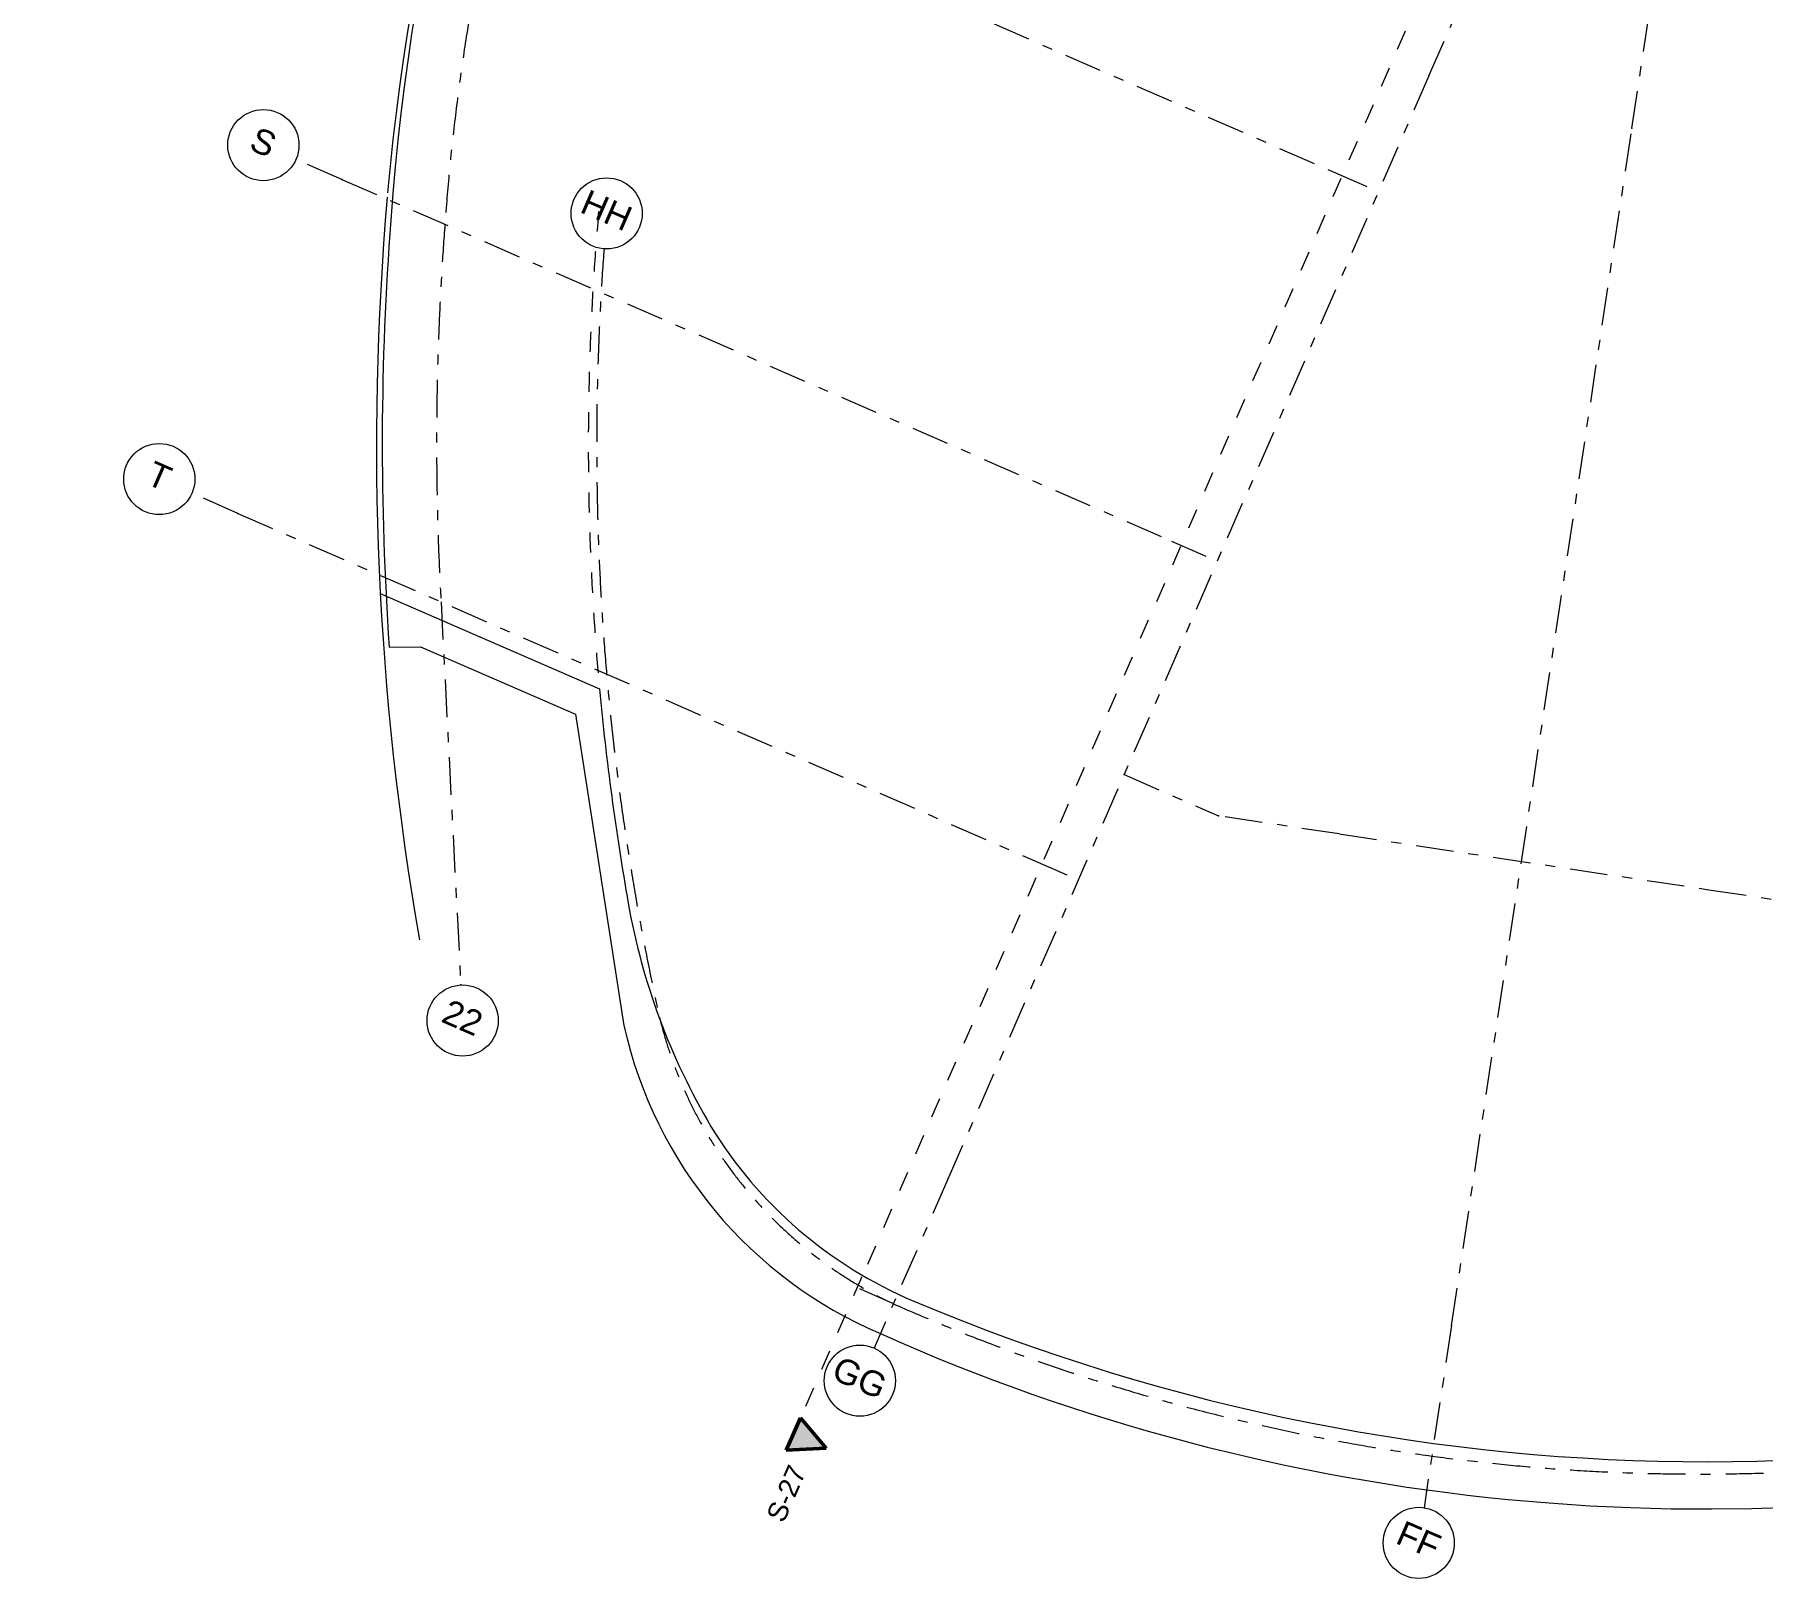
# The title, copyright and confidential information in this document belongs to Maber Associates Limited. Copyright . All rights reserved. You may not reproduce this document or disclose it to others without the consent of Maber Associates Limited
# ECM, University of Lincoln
# Model space of a CAD drawing. Header units: millimetres. Extents: x -50172 to 312111, y -142074 to 4572.
# Drawn here: x -50172 to -25892, y -73227 to -51529 of the extents above; entities that cross this region are included whole.
import ezdxf
from ezdxf.enums import TextEntityAlignment as Align

# ---------------------------------------------------------------- set-up
doc = ezdxf.new("R2010")
doc.units = ezdxf.units.MM
doc.header["$MEASUREMENT"] = 0
doc.linetypes.add('Dashed', pattern=[564.444447, 282.222223, -282.222223])
doc.linetypes.add('Double Dashed', pattern=[1093.611073, 529.166651, -211.666656, 141.111112, -211.666656])
for name, color, linetype, lineweight in [('A-20-M_Roof_Pen_No__1', 7, 'Continuous', 13), ('A-95-MC_Marker_Section_P2.Marker_Pen_No__1', 7, 'Continuous', 13), ('A-95-MC_Marker_Section_P2.Marker_Pen_No__6', 7, 'Continuous', 35)]:
    doc.layers.add(name, color=color, linetype=linetype, lineweight=lineweight)
doc.layers.add('A-95-MC_Marker_Section_P2.Marker', color=7, linetype='Continuous')
doc.layers.add('New_A-15-MG_Structural_Grid_Phase_2', color=7, linetype='Continuous')
for name, color, linetype, lineweight, true_color in [('A-95-MC_Marker_Section_P2.Marker_Pen_No__25', 7, 'Continuous', 50, 0x2a2a2a), ('New_A-15-MG_Structural_Grid_Phase_2_Pen_No__222', 7, 'Continuous', 13, 0x65af33), ('New_A-95-P_Drawing_Pen_No__62', 7, 'Continuous', 20, 0xaaaaaa)]:
    doc.layers.add(name, color=color, linetype=linetype, lineweight=lineweight, true_color=true_color)
doc.styles.add('GENERATED_STYLE_4', font='')
doc.styles.get('GENERATED_STYLE_4').set_extended_font_data('Swis721 BT')

# ---------------------------------------------------------------- blocks, each defined once
blk = doc.blocks.new('Standard grid marker_2')
at = {"layer": 'New_A-15-MG_Structural_Grid_Phase_2_Pen_No__222', "linetype": 'Double Dashed'}
for p, q in [((705, 0), (0, 0)), ((705, 0), (13419, 0)), ((13419, 0), (14124, 0))]:
    blk.add_line(p, q, dxfattribs=at)
at = {"layer": 'New_A-15-MG_Structural_Grid_Phase_2_Pen_No__222', "linetype": 'Continuous'}
blk.add_circle((-500, 0), 500, dxfattribs=at)
at = {"layer": 'New_A-15-MG_Structural_Grid_Phase_2_Pen_No__222', "linetype": 'Double Dashed'}
blk.add_point((705, 0), dxfattribs=at)
blk.add_point((705, 0), dxfattribs=at)
at = {"layer": 'New_A-15-MG_Structural_Grid_Phase_2_Pen_No__222', "style": 'GENERATED_STYLE_4'}
blk.add_attdef('AC_MarkerText_1', text='', height=350, rotation=359.9999, dxfattribs=at).set_placement((-500, 43), align=Align.MIDDLE_CENTER)
blk = doc.blocks.new('Standard grid marker_3')
at = {"layer": 'New_A-15-MG_Structural_Grid_Phase_2_Pen_No__222', "linetype": 'Double Dashed'}
for p, q in [((705, 0), (0, 0)), ((705, 0), (14640, 0)), ((14640, 0), (15346, 0))]:
    blk.add_line(p, q, dxfattribs=at)
at = {"layer": 'New_A-15-MG_Structural_Grid_Phase_2_Pen_No__222', "linetype": 'Continuous'}
blk.add_circle((-500, 0), 500, dxfattribs=at)
at = {"layer": 'New_A-15-MG_Structural_Grid_Phase_2_Pen_No__222', "linetype": 'Double Dashed'}
blk.add_point((705, 0), dxfattribs=at)
blk.add_point((705, 0), dxfattribs=at)
at = {"layer": 'New_A-15-MG_Structural_Grid_Phase_2_Pen_No__222', "style": 'GENERATED_STYLE_4'}
blk.add_attdef('AC_MarkerText_1', text='', height=350, rotation=360, dxfattribs=at).set_placement((-500, 43), align=Align.MIDDLE_CENTER)
blk = doc.blocks.new('Standard grid marker_6')
at = {"layer": 'New_A-15-MG_Structural_Grid_Phase_2_Pen_No__222', "linetype": 'Double Dashed'}
for p, q in [((705, 0), (0, 0)), ((705, 0), (12884, 0)), ((12884, 0), (13589, 0))]:
    blk.add_line(p, q, dxfattribs=at)
at = {"layer": 'New_A-15-MG_Structural_Grid_Phase_2_Pen_No__222', "linetype": 'Continuous'}
blk.add_circle((-500, 0), 500, dxfattribs=at)
at = {"layer": 'New_A-15-MG_Structural_Grid_Phase_2_Pen_No__222', "linetype": 'Double Dashed'}
blk.add_point((705, 0), dxfattribs=at)
blk.add_point((705, 0), dxfattribs=at)
at = {"layer": 'New_A-15-MG_Structural_Grid_Phase_2_Pen_No__222', "style": 'GENERATED_STYLE_4'}
blk.add_attdef('AC_MarkerText_1', text='', height=350, rotation=360, dxfattribs=at).set_placement((-500, 43), align=Align.MIDDLE_CENTER)
blk = doc.blocks.new('Standard grid marker_7')
at = {"layer": 'New_A-15-MG_Structural_Grid_Phase_2_Pen_No__222', "linetype": 'Double Dashed'}
for p, q in [((2591, 0), (19508, 0)), ((2591, 0), (0, 0)), ((19508, 0), (22099, 0))]:
    blk.add_line(p, q, dxfattribs=at)
at = {"layer": 'New_A-15-MG_Structural_Grid_Phase_2_Pen_No__222', "linetype": 'Continuous'}
blk.add_circle((22599, 0), 500, dxfattribs=at)
at = {"layer": 'New_A-15-MG_Structural_Grid_Phase_2_Pen_No__222', "linetype": 'Double Dashed'}
for p in [(2591, 0), (2591, 0), (19508, 0), (19508, 0)]:
    blk.add_point(p, dxfattribs=at)
at = {"layer": 'New_A-15-MG_Structural_Grid_Phase_2_Pen_No__222', "style": 'GENERATED_STYLE_4'}
for tag, p in [('AC_MarkerText_1_0', (-500, 43)), ('AC_MarkerText_1_1', (22599, 43))]:
    blk.add_attdef(tag, text='', height=350, rotation=90, dxfattribs=at).set_placement(p, align=Align.MIDDLE_CENTER)
blk = doc.blocks.new('Standard grid marker_8')
at = {"layer": 'New_A-15-MG_Structural_Grid_Phase_2_Pen_No__222', "linetype": 'Double Dashed'}
for p, q in [((2591, 0), (19605, 0)), ((2591, 0), (0, 0)), ((19605, 0), (22196, 0))]:
    blk.add_line(p, q, dxfattribs=at)
at = {"layer": 'New_A-15-MG_Structural_Grid_Phase_2_Pen_No__222', "linetype": 'Continuous'}
blk.add_circle((-500, 0), 500, dxfattribs=at)
at = {"layer": 'New_A-15-MG_Structural_Grid_Phase_2_Pen_No__222', "linetype": 'Double Dashed'}
for p in [(2591, 0), (2591, 0), (19605, 0), (19605, 0)]:
    blk.add_point(p, dxfattribs=at)
at = {"layer": 'New_A-15-MG_Structural_Grid_Phase_2_Pen_No__222', "style": 'GENERATED_STYLE_4'}
for tag, p in [('AC_MarkerText_1_0', (-500, 43)), ('AC_MarkerText_1_1', (22696, 43))]:
    blk.add_attdef(tag, text='', height=350, rotation=255.0108, dxfattribs=at).set_placement(p, align=Align.MIDDLE_CENTER)
blk = doc.blocks.new('Standard grid marker_14')
at = {"layer": 'New_A-15-MG_Structural_Grid_Phase_2_Pen_No__222', "linetype": 'Double Dashed'}
blk.add_line((0, 0), (1446, 0), dxfattribs=at)
for p in [(0, 0), (1446, 0)]:
    blk.add_point(p, dxfattribs=at)
blk = doc.blocks.new('Standard grid marker_15')
at = {"layer": 'New_A-15-MG_Structural_Grid_Phase_2_Pen_No__222', "linetype": 'Double Dashed'}
for p, q in [((1715, 0), (0, 0)), ((1715, 0), (6970, 0)), ((6970, 0), (8684, 0))]:
    blk.add_line(p, q, dxfattribs=at)
blk = doc.blocks.new('Standard grid marker_22')
at = {"layer": 'New_A-15-MG_Structural_Grid_Phase_2_Pen_No__222', "linetype": 'Double Dashed'}
for p, q in [((23031, 21499), (23031, 21499)), ((31507, 0), (31507, 0))]:
    blk.add_line(p, q, dxfattribs=at)
blk.add_arc((0, 0), 31507, 0, 43.0295, dxfattribs=at)
blk = doc.blocks.new('Standard grid marker_23')
at = {"layer": 'New_A-15-MG_Structural_Grid_Phase_2_Pen_No__222', "linetype": 'Double Dashed'}
for p, q in [((40014, 5296), (40014, 5296)), ((40363, 0), (40363, 0))]:
    blk.add_line(p, q, dxfattribs=at)
blk.add_arc((0, 0), 40363, 0, 7.5392, dxfattribs=at)
blk = doc.blocks.new('Standard grid marker_24')
at = {"layer": 'New_A-15-MG_Structural_Grid_Phase_2_Pen_No__222', "linetype": 'Double Dashed'}
blk.add_line((27978, 0), (27978, -516), dxfattribs=at)
blk.add_arc((0, 0), 27978, 0, 90.636, dxfattribs=at)
at = {"layer": 'New_A-15-MG_Structural_Grid_Phase_2_Pen_No__222', "style": 'GENERATED_STYLE_4'}
blk.add_attdef('AC_MarkerText_1', text='', height=350, rotation=90.3066, dxfattribs=at).set_placement((-1326, 28008), align=Align.MIDDLE_CENTER)
blk = doc.blocks.new('Standard grid marker_25')
at = {"layer": 'New_A-15-MG_Structural_Grid_Phase_2_Pen_No__222', "linetype": 'Double Dashed'}
for p, q in [((3797, 4702), (3797, 4702)), ((6044, 0), (6044, 0))]:
    blk.add_line(p, q, dxfattribs=at)
blk.add_arc((0, 0), 6044, 0, 51.0784, dxfattribs=at)
blk = doc.blocks.new('Standard grid marker_26')
at = {"layer": 'New_A-15-MG_Structural_Grid_Phase_2_Pen_No__222', "linetype": 'Double Dashed'}
for p, q in [((35469, 10709), (35469, 10709)), ((37050, 0), (37050, 0)), ((37050, 0), (37050, 0))]:
    blk.add_line(p, q, dxfattribs=at)
at = {"layer": 'New_A-15-MG_Structural_Grid_Phase_2_Pen_No__222', "linetype": 'Continuous'}
blk.add_circle((37050, -500), 500, dxfattribs=at)
at = {"layer": 'New_A-15-MG_Structural_Grid_Phase_2_Pen_No__222', "linetype": 'Double Dashed'}
blk.add_arc((0, 0), 37050, 0, 16.8007, dxfattribs=at)
blk.add_point((37050, 0), dxfattribs=at)
at = {"layer": 'New_A-15-MG_Structural_Grid_Phase_2_Pen_No__222', "style": 'GENERATED_STYLE_4'}
blk.add_attdef('AC_MarkerText_1', text='', height=350, rotation=160.7141, dxfattribs=at).set_placement((37050, -457), align=Align.MIDDLE_CENTER)
blk = doc.blocks.new('Standard grid marker_27')
at = {"layer": 'New_A-15-MG_Structural_Grid_Phase_2_Pen_No__222', "linetype": 'Double Dashed'}
for p, q in [((0, 0), (5391, 0)), ((0, 0), (0, 0)), ((5391, 0), (5391, 0))]:
    blk.add_line(p, q, dxfattribs=at)
at = {"layer": 'New_A-15-MG_Structural_Grid_Phase_2_Pen_No__222', "linetype": 'Continuous'}
blk.add_circle((5891, 0), 500, dxfattribs=at)
at = {"layer": 'New_A-15-MG_Structural_Grid_Phase_2_Pen_No__222', "linetype": 'Double Dashed'}
blk.add_point((5391, 0), dxfattribs=at)
blk.add_point((5391, 0), dxfattribs=at)
at = {"layer": 'New_A-15-MG_Structural_Grid_Phase_2_Pen_No__222', "style": 'GENERATED_STYLE_4'}
blk.add_attdef('AC_MarkerText_1', text='', height=350, rotation=63.4875, dxfattribs=at).set_placement((5891, 41), align=Align.MIDDLE_CENTER)
blk = doc.blocks.new('Cutting Plane_7_1', base_point=(-15692, -10946))
at = {"layer": 'A-95-MC_Marker_Section_P2.Marker_Pen_No__25', "linetype": 'Continuous'}
blk.add_hatch(color=256, dxfattribs=at).paths.add_polyline_path([(-39608, -71426), (-39408, -70968), (-39050, -71397)])
at = {"layer": 'A-95-MC_Marker_Section_P2.Marker_Pen_No__1', "linetype": 'Dashed'}
for p, q in [((-20308, -27164), (-38549, -68998)), ((-38549, -68998), (-39408, -70968))]:
    blk.add_line(p, q, dxfattribs=at)
blk.add_point((-38549, -68998), dxfattribs=at)
at = {"layer": 'A-95-MC_Marker_Section_P2.Marker_Pen_No__25', "linetype": 'Continuous'}
for p, q in [((-39608, -71426), (-39408, -70968)), ((-39408, -70968), (-39050, -71397)), ((-39050, -71397), (-39608, -71426))]:
    blk.add_line(p, q, dxfattribs=at)
at = {"layer": 'A-95-MC_Marker_Section_P2.Marker_Pen_No__6', "insert": (-39317, -71717), "char_height": 275, "attachment_point": 9, "rotation": 66.4404, "style": 'GENERATED_STYLE_4'}
blk.add_mtext('\\A1;{\\fSwis721 BT|b0|i0|c0|p34;S-27}', dxfattribs=at)

msp = doc.modelspace()

# ---------------------------------------------------------------- linework, layer by layer
at = {"layer": 'A-20-M_Roof_Pen_No__1', "linetype": 'Continuous', "flags": 128}
for points in [[(-10929.1, -11033.6), (-11222.7, -10718.1), (-35220, -33051.7, 0.1872464), (-45165.9, -54137.9, 0.0363407), (-45188.3, -60137.2), (-44748.9, -60133.2), (-42569.8, -61081), (-41889.8, -65455.6, 0.2416882), (-38286.5, -69785.9, 0.0808458), (-29464.2, -72116.1)], [(-29464.2, -72116.1, 0.325208), (-669.4, -55169.4), (-423.1, -54604.4), (-6490.3, -51958.8)]]:
    msp.add_lwpolyline(points, format="xyb", dxfattribs=at)
at = {"layer": 'New_A-95-P_Drawing_Pen_No__62', "linetype": 'Continuous'}
msp.add_line((-45313.6, -59382.3), (-42232.8, -60725.7), dxfattribs=at)
for centre, radius, start, end in [((-12808.8, -56627.4), 32530.2, 132.94041, 174.92989), ((-5223, -57301.7), 40144.5, 175.0145, 189.96848), ((-26680.4, -42885.8), 28692.3, 247.16321, 337.06198), ((-5223, -57301.7), 37167.8, 185.28576, 189.96846), ((-32665.1, -62124.8), 9305, 189.96869, 210.6896), ((-35439.8, -63686.8), 6122.2, 211.37187, 247.16076)]:
    msp.add_arc(centre, radius, start, end, dxfattribs=at)
at = {"layer": 'New_A-95-P_Drawing_Pen_No__62', "linetype": 'Dashed'}
msp.add_arc((-5223, -57301.7), 37167.8, 174.92802, 185.28576, dxfattribs=at)

# ---------------------------------------------------------------- block references
at = {"layer": 'A-95-MC_Marker_Section_P2.Marker'}
msp.add_blockref('Cutting Plane_7_1', (-15692.4, -10945.9), dxfattribs=at)
at = {"layer": 'New_A-15-MG_Structural_Grid_Phase_2', "color": 8, "linetype": 'Continuous', "lineweight": 15, "zscale": 1000}
for name, p, rotation in [('Standard grid marker_22', (-12978.9, -56444.6), 132.8760517734848), ('Standard grid marker_24', (-26783.5, -43781.2), 246.1337837427074), ('Standard grid marker_23', (-4159.5, -57266.1), 175.6366465400281), ('Standard grid marker_14', (-34860.7, -61929.5), 336.4404115839915), ('Standard grid marker_15', (-33534.9, -62507.7), 351.4296153646693), ('Standard grid marker_25', (-35520.4, -63902.1), 193.7422622324414)]:
    msp.add_blockref(name, p, dxfattribs=dict(at, rotation=rotation))
at = {"layer": 'New_A-15-MG_Structural_Grid_Phase_2', "color": 8, "linetype": 'Continuous', "lineweight": 15}
ref = msp.add_blockref('Standard grid marker_3', (-45353.6, -47600.5), dxfattribs=dict(at, zscale=1000, rotation=336.440411583993))
ref.add_attrib('AC_MarkerText_1', 'R', dxfattribs={"layer": 'New_A-15-MG_Structural_Grid_Phase_2_Pen_No__222', "color": 85, "true_color": 0x65af33, "height": 350, "rotation": 336.44041, "style": 'GENERATED_STYLE_4'}).set_placement((-45811.9, -47357.3), align=Align.MIDDLE_CENTER)
ref = msp.add_blockref('Standard grid marker_7', (-29541.9, -49731.7), dxfattribs=dict(at, zscale=1000, rotation=246.4404115839914))
ref.add_attrib('AC_MarkerText_1_1', 'GG', dxfattribs={"layer": 'New_A-15-MG_Structural_Grid_Phase_2_Pen_No__222', "color": 85, "true_color": 0x65af33, "height": 350, "rotation": 336.44041, "style": 'GENERATED_STYLE_4'}).set_placement((-38574.6, -70403.4), align=Align.MIDDLE_CENTER)
ref = msp.add_blockref('Standard grid marker_8', (-30646.7, -72232.1), dxfattribs=dict(at, zscale=1000, rotation=81.4296153646693))
ref.add_attrib('AC_MarkerText_1', 'FF', dxfattribs={"layer": 'New_A-15-MG_Structural_Grid_Phase_2_Pen_No__222', "color": 85, "true_color": 0x65af33, "height": 350, "rotation": 336.44041, "style": 'GENERATED_STYLE_4'}).set_placement((-30721.2, -72683.1), align=Align.MIDDLE_CENTER)
ref = msp.add_blockref('Standard grid marker_2', (-46498.1, -53282.6), dxfattribs=dict(at, zscale=1000, rotation=336.440536925842))
ref.add_attrib('AC_MarkerText_1', 'S', dxfattribs={"layer": 'New_A-15-MG_Structural_Grid_Phase_2_Pen_No__222', "color": 85, "true_color": 0x65af33, "height": 350, "rotation": 336.44041, "style": 'GENERATED_STYLE_4'}).set_placement((-46956.4, -53040.1), align=Align.MIDDLE_CENTER)
ref = msp.add_blockref('Standard grid marker_26', (-5223, -57301.7), dxfattribs=dict(at, zscale=1000, rotation=175.7263039143517))
ref.add_attrib('AC_MarkerText_1', 'HH', dxfattribs={"layer": 'New_A-15-MG_Structural_Grid_Phase_2_Pen_No__222', "color": 85, "true_color": 0x65af33, "height": 350, "rotation": 336.44041, "style": 'GENERATED_STYLE_4'}).set_placement((-42133.2, -53998.6), align=Align.MIDDLE_CENTER)
ref = msp.add_blockref('Standard grid marker_6', (-47960.9, -57975.6), dxfattribs=dict(at, zscale=1000, rotation=336.440411583993))
ref.add_attrib('AC_MarkerText_1', 'T', dxfattribs={"layer": 'New_A-15-MG_Structural_Grid_Phase_2_Pen_No__222', "color": 85, "true_color": 0x65af33, "height": 350, "rotation": 336.44041, "style": 'GENERATED_STYLE_4'}).set_placement((-48419.2, -57732.4), align=Align.MIDDLE_CENTER)
ref = msp.add_blockref('Standard grid marker_27', (-44460.1, -59502.2), dxfattribs=dict(at, zscale=1000, rotation=272.9529222214646))
ref.add_attrib('AC_MarkerText_1', '22', dxfattribs={"layer": 'New_A-15-MG_Structural_Grid_Phase_2_Pen_No__222', "color": 85, "true_color": 0x65af33, "height": 350, "rotation": 336.44041, "style": 'GENERATED_STYLE_4'}).set_placement((-44156.6, -65344.3), align=Align.MIDDLE_CENTER)

doc.saveas('drawing.dxf')
